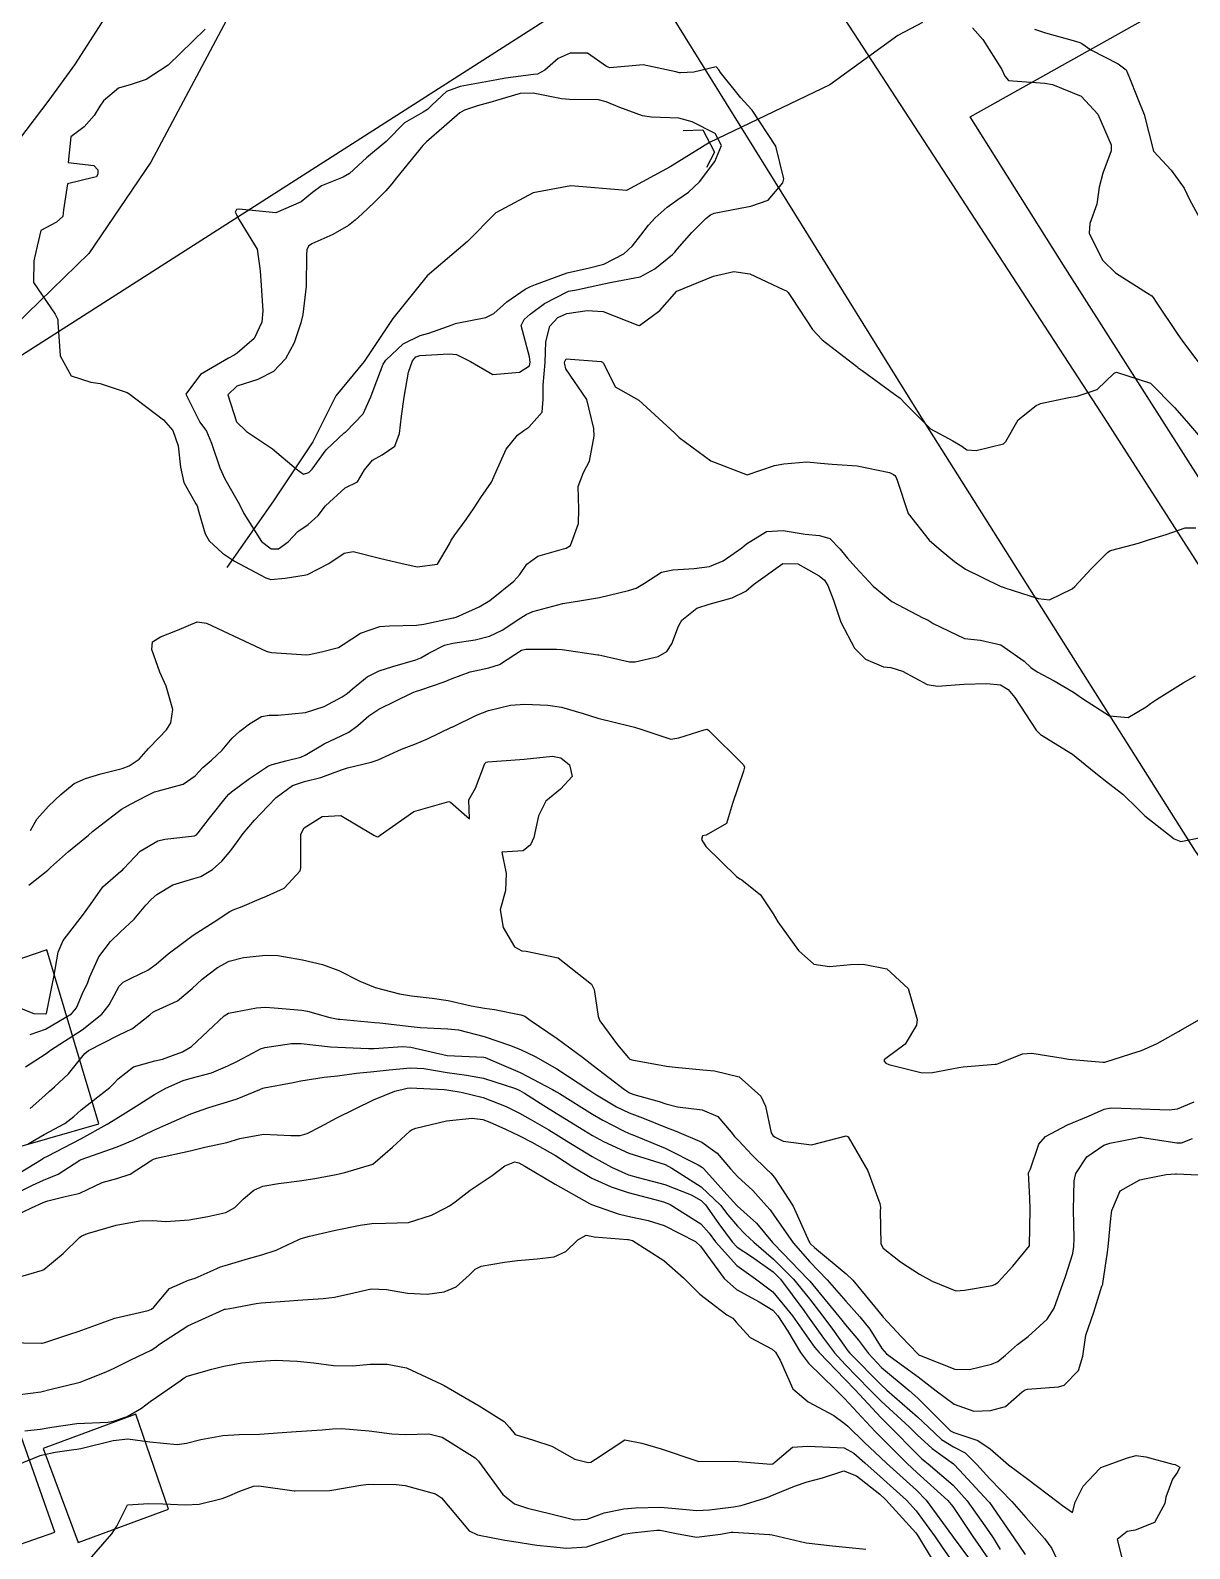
# Model space of a CAD drawing. Header units: metres. Extents: x 318500 to 325275, y 7408834 to 7428799.
# Drawn here: x 322081.3 to 322144.8, y 7422186.2 to 7422269.3 of the extents above; entities that cross this region are included whole.
import ezdxf

# ---------------------------------------------------------------- set-up
doc = ezdxf.new("R2010")
doc.units = ezdxf.units.M
doc.header["$MEASUREMENT"] = 0
doc.layers.add('_TEXTO_CONGELA', color=45, linetype='Continuous', plot=False)
for name, color, linetype in [('Curvas de Nivel 1m', 11, 'Continuous'), ('Curvas de Nivel 5m', 15, 'Continuous'), ('Divisas', 45, 'Continuous'), ('Edificações', 30, 'Continuous'), ('Hidrografia', 140, 'Continuous'), ('Linha Férrea', 20, 'Continuous'), ('Pontes_Viadutos_Tubos', 190, 'Continuous'), ('Vias Primárias', 230, 'Continuous')]:
    doc.layers.add(name, color=color, linetype=linetype)

msp = doc.modelspace()

# ---------------------------------------------------------------- linework, layer by layer
at = {"layer": '_TEXTO_CONGELA'}
msp.add_line((321755.824, 7422043.589), (322157.482, 7422300.567), dxfattribs=at)
at = {"layer": 'Curvas de Nivel 1m', "flags": 128}
for points, elevation in [([(322132.88, 7422269.445), (322133.449, 7422268.804), (322134.494, 7422267.153), (322134.661, 7422266.792), (322134.846, 7422266.555), (322135.088, 7422266.545), (322136.845, 7422266.403), (322137.259, 7422266.338), (322138.835, 7422265.701), (322139.749, 7422264.721), (322140.472, 7422263.036), (322140.471, 7422262.713), (322140.013, 7422261.482), (322139.818, 7422260.72), (322139.686, 7422259.791), (322139.309, 7422258.724), (322139.269, 7422258.19), (322139.99, 7422256.717), (322140.71, 7422256.021), (322142.469, 7422254.907), (322142.691, 7422254.762), (322142.771, 7422254.679), (322142.944, 7422254.419), (322144.122, 7422252.658), (322144.348, 7422252.346), (322144.653, 7422251.926), (322145.61, 7422250.64)], 754), ([(322136.278, 7422269.37), (322136.876, 7422269.166), (322138.389, 7422268.737), (322138.766, 7422268.628), (322138.868, 7422268.574), (322139.352, 7422268.238), (322140.858, 7422267.466), (322141.298, 7422267.147), (322141.481, 7422266.701), (322141.89, 7422265.638), (322142.287, 7422264.688), (322142.79, 7422262.68), (322143.762, 7422261.642), (322144.465, 7422260.655), (322144.761, 7422260.047), (322145.531, 7422258.642)], 753), ([(322081.306, 7422225.49), (322081.665, 7422226.118), (322082.303, 7422226.822), (322082.981, 7422227.47), (322083.708, 7422228.071), (322084.323, 7422228.343), (322085.159, 7422228.606), (322086.332, 7422228.896), (322086.719, 7422229.032), (322087.262, 7422229.411), (322087.766, 7422229.988), (322088.358, 7422230.594), (322088.756, 7422231.002), (322088.996, 7422231.391), (322089.108, 7422232.12), (322088.736, 7422233.395), (322088.401, 7422234.165), (322087.955, 7422235.405), (322087.999, 7422235.832), (322088.431, 7422236.102), (322089.354, 7422236.468), (322090.443, 7422236.921), (322090.953, 7422236.852), (322092.432, 7422236.153), (322094.221, 7422235.322), (322094.419, 7422235.252), (322094.499, 7422235.239), (322096.417, 7422235.12), (322096.575, 7422235.131), (322097.252, 7422235.278), (322098.167, 7422235.521), (322098.426, 7422235.676), (322099.38, 7422236.307), (322100.441, 7422236.66), (322100.963, 7422236.711), (322102.443, 7422236.742), (322102.847, 7422236.801), (322104.449, 7422237.136), (322104.484, 7422237.145), (322104.608, 7422237.178), (322105.881, 7422237.741), (322106.459, 7422238.093), (322107.766, 7422239.141), (322108.095, 7422239.516), (322108.484, 7422240.072), (322109.088, 7422240.524), (322110.497, 7422240.924), (322110.64, 7422240.956), (322110.875, 7422241.096), (322111.308, 7422242.302), (322111.326, 7422243.092), (322111.304, 7422244.331), (322111.581, 7422245.09), (322111.923, 7422245.722), (322112.17, 7422247.084), (322112.161, 7422247.51), (322111.766, 7422249.088), (322110.627, 7422250.777), (322110.558, 7422251.03), (322110.555, 7422251.101), (322110.565, 7422251.167), (322110.633, 7422251.31), (322112.546, 7422251.166), (322112.631, 7422251.144), (322112.676, 7422251.079), (322113.326, 7422249.778), (322114.61, 7422249.05), (322116.583, 7422247.242), (322116.818, 7422247.018), (322118.561, 7422245.735), (322120.55, 7422244.97), (322122.04, 7422245.472), (322122.559, 7422245.574), (322123.81, 7422245.683), (322124.56, 7422245.613), (322125.196, 7422245.547), (322126.566, 7422245.465), (322128.336, 7422245.098), (322128.561, 7422244.99), (322128.629, 7422244.937), (322128.683, 7422244.868), (322128.754, 7422244.67), (322129.369, 7422242.857), (322130.508, 7422241.387), (322131.159, 7422240.83), (322131.903, 7422240.228), (322132.49, 7422239.802), (322134.402, 7422238.869), (322134.481, 7422238.843), (322134.521, 7422238.83), (322134.647, 7422238.787), (322136.472, 7422238.196), (322137.095, 7422238.126), (322138.334, 7422238.732), (322138.481, 7422238.859), (322139.386, 7422239.826), (322140.28, 7422240.712), (322140.405, 7422240.807), (322140.502, 7422240.849), (322141.967, 7422241.229), (322142.511, 7422241.403), (322143.479, 7422241.702), (322144.521, 7422242.07), (322145.103, 7422242.062)], 756), ([(322081.231, 7422222.505), (322082.258, 7422223.318), (322082.338, 7422223.4), (322082.417, 7422223.478), (322083.389, 7422224.348), (322084.284, 7422225.074), (322084.485, 7422225.249), (322084.702, 7422225.444), (322086.302, 7422226.66), (322086.783, 7422226.938), (322087.705, 7422227.406), (322088.109, 7422227.606), (322088.314, 7422227.672), (322089.668, 7422228.032), (322090.327, 7422228.493), (322090.757, 7422228.94), (322091.229, 7422229.357), (322091.798, 7422229.899), (322092.358, 7422230.545), (322092.77, 7422230.93), (322093.307, 7422231.331), (322093.962, 7422231.736), (322094.375, 7422231.816), (322094.88, 7422231.818), (322096.377, 7422231.954), (322097.384, 7422232.279), (322098.385, 7422232.808), (322098.652, 7422232.992), (322098.946, 7422233.254), (322099.741, 7422233.906), (322100.405, 7422234.235), (322101.155, 7422234.483), (322102.414, 7422234.839), (322102.68, 7422234.942), (322103.127, 7422235.199), (322103.976, 7422235.638), (322104.429, 7422235.757), (322105.659, 7422235.94), (322106.435, 7422236.133), (322107.131, 7422236.458), (322108.159, 7422237.134), (322108.452, 7422237.319), (322108.808, 7422237.479), (322110.458, 7422237.924), (322111.47, 7422238.08), (322112.462, 7422238.249), (322114.047, 7422238.637), (322114.467, 7422238.765), (322114.922, 7422239.043), (322115.864, 7422239.644), (322116.481, 7422239.775), (322117.651, 7422239.84), (322118.484, 7422239.958), (322119.224, 7422240.254), (322120.257, 7422240.974), (322120.503, 7422241.184), (322121.6, 7422241.867), (322122.515, 7422241.927), (322123.717, 7422241.727), (322124.511, 7422241.645), (322125.08, 7422241.483), (322125.641, 7422240.903), (322126.016, 7422240.418), (322126.49, 7422239.891), (322127.448, 7422238.88), (322128.467, 7422238.034), (322130.165, 7422237.134), (322130.452, 7422237.005), (322130.732, 7422236.836), (322132.438, 7422236.017), (322133.316, 7422235.922), (322134.433, 7422235.66), (322135.714, 7422234.771), (322136.08, 7422234.428), (322136.414, 7422234.187), (322137.351, 7422233.687), (322138.403, 7422233.072), (322138.908, 7422232.725), (322140.386, 7422231.776), (322141.401, 7422231.678), (322142.394, 7422232.276), (322142.621, 7422232.452), (322142.961, 7422232.672), (322144.409, 7422233.58), (322145.084, 7422233.973)], 757), ([(322080.158, 7422216.004), (322081.499, 7422215.487), (322082.15, 7422215.459), (322082.184, 7422215.479), (322082.52, 7422217.13), (322082.584, 7422217.474), (322082.836, 7422218.835), (322083.102, 7422219.467), (322084.225, 7422220.916), (322084.597, 7422221.445), (322085.27, 7422222.409), (322086.258, 7422223.268), (322086.343, 7422223.335), (322086.422, 7422223.418), (322087.321, 7422224.363), (322088.283, 7422224.923), (322088.662, 7422225.017), (322090.288, 7422225.204), (322090.395, 7422225.262), (322090.486, 7422225.367), (322091.119, 7422226.179), (322092.037, 7422227.344), (322092.165, 7422227.489), (322092.314, 7422227.614), (322093.307, 7422228.348), (322094.336, 7422229.033), (322094.539, 7422229.114), (322095.286, 7422229.306), (322096.118, 7422229.519), (322096.345, 7422229.621), (322097.39, 7422230.239), (322098.361, 7422230.69), (322098.747, 7422230.874), (322099.232, 7422231.251), (322099.842, 7422231.779), (322100.379, 7422232.14), (322102.203, 7422233.028), (322102.389, 7422233.106), (322102.683, 7422233.206), (322103.951, 7422233.632), (322104.4, 7422233.821), (322105.39, 7422234.185), (322106.409, 7422234.396), (322106.982, 7422234.581), (322107.82, 7422235.139), (322108.19, 7422235.367), (322108.425, 7422235.431), (322110.107, 7422235.422), (322110.425, 7422235.405), (322112.379, 7422235.122), (322112.421, 7422235.115), (322112.598, 7422235.077), (322114.097, 7422234.735), (322114.417, 7422234.727), (322115.668, 7422235.031), (322116.148, 7422235.3), (322116.431, 7422235.722), (322116.78, 7422236.681), (322116.973, 7422237.015), (322117.8, 7422237.663), (322118.459, 7422237.892), (322119.718, 7422238.237), (322120.466, 7422238.594), (322120.901, 7422238.964), (322122.492, 7422240.111), (322123.322, 7422240.102), (322124.485, 7422239.443), (322124.772, 7422239.205), (322124.96, 7422238.913), (322125.267, 7422238.109), (322125.68, 7422236.902), (322126.429, 7422235.486), (322127.032, 7422234.881), (322128.006, 7422234.456), (322128.416, 7422234.413), (322129.044, 7422234.223), (322130.407, 7422233.496), (322130.971, 7422233.397), (322132.407, 7422233.506), (322133.659, 7422233.546), (322134.407, 7422233.465), (322134.831, 7422233.21), (322135.203, 7422232.778), (322136.373, 7422230.982), (322136.596, 7422230.757), (322138.354, 7422229.672), (322139.54, 7422228.718), (322140.334, 7422228.08), (322141.111, 7422227.481), (322141.935, 7422226.686), (322142.314, 7422226.303), (322143.918, 7422225.033), (322144.294, 7422224.889), (322145.74, 7422225.194)], 758), ([(322081.298, 7422214.329), (322082.141, 7422214.616), (322083.559, 7422215.459), (322083.826, 7422215.784), (322084.167, 7422216.576), (322084.447, 7422217.175), (322084.553, 7422217.444), (322085.053, 7422218.582), (322085.69, 7422219.428), (322086.215, 7422219.925), (322086.988, 7422220.647), (322087.629, 7422221.406), (322087.917, 7422221.721), (322088.239, 7422222), (322089.105, 7422222.529), (322090.252, 7422222.863), (322090.641, 7422222.977), (322091.274, 7422223.355), (322091.789, 7422223.826), (322092.276, 7422224.406), (322092.674, 7422224.946), (322092.951, 7422225.333), (322093.568, 7422226.057), (322094.305, 7422226.832), (322094.763, 7422227.313), (322095.652, 7422227.968), (322096.323, 7422228.174), (322097.209, 7422228.394), (322098.333, 7422228.822), (322098.67, 7422228.922), (322099.966, 7422229.244), (322100.246, 7422229.337), (322100.342, 7422229.375), (322101.621, 7422229.95), (322102.355, 7422230.233), (322103.044, 7422230.516), (322104.37, 7422231.15), (322104.389, 7422231.16), (322104.428, 7422231.179), (322105.726, 7422231.817), (322106.379, 7422232.073), (322107.599, 7422232.359), (322108.383, 7422232.422), (322109.636, 7422232.365), (322110.381, 7422232.247), (322111.564, 7422231.902), (322112.379, 7422231.654), (322114.24, 7422231.184), (322114.372, 7422231.156), (322114.733, 7422231.045), (322116.362, 7422230.492), (322116.806, 7422230.573), (322118.189, 7422231.002), (322118.334, 7422231.037), (322118.371, 7422231.035), (322118.428, 7422230.999), (322120.342, 7422229.087), (322120.394, 7422228.969), (322120.338, 7422228.753), (322119.751, 7422226.979), (322119.411, 7422225.875), (322118.294, 7422225.242), (322118.094, 7422225.201), (322118.04, 7422225.003), (322118.284, 7422224.627), (322119.964, 7422222.974), (322120.144, 7422222.857), (322120.258, 7422222.788), (322121.275, 7422221.979), (322121.972, 7422220.944), (322122.233, 7422220.499), (322123.355, 7422218.929), (322124.199, 7422218.176), (322125.055, 7422218.049), (322126.199, 7422218.155), (322126.9, 7422218.179), (322128.196, 7422217.92), (322129.369, 7422216.848), (322129.858, 7422215.148), (322129.817, 7422214.843), (322129.195, 7422213.799), (322128.132, 7422213.019), (322128.05, 7422212.943), (322128.055, 7422212.861), (322128.129, 7422212.769), (322128.3, 7422212.686), (322130.121, 7422212.228), (322130.699, 7422212.253), (322132.126, 7422212.531), (322132.368, 7422212.565), (322134.129, 7422212.705), (322134.194, 7422212.714), (322134.391, 7422212.777), (322135.627, 7422213.275), (322136.138, 7422213.309), (322137.838, 7422213.031), (322138.134, 7422212.988), (322140.019, 7422212.815), (322140.132, 7422212.824), (322141.552, 7422213.272), (322142.142, 7422213.463), (322142.984, 7422213.831), (322144.158, 7422214.498), (322144.254, 7422214.554), (322144.414, 7422214.647), (322145.519, 7422215.284)], 759), ([(322081.298, 7422210.271), (322082.093, 7422210.985), (322082.349, 7422211.223), (322082.634, 7422211.472), (322083.398, 7422212.174), (322084.125, 7422213.084), (322084.285, 7422213.29), (322084.483, 7422213.445), (322086.139, 7422214.295), (322086.903, 7422214.651), (322087.843, 7422215.403), (322088.005, 7422215.548), (322088.153, 7422215.624), (322089.364, 7422216.18), (322090.172, 7422216.845), (322090.713, 7422217.362), (322091.545, 7422217.994), (322092.195, 7422218.344), (322092.98, 7422218.55), (322094.2, 7422218.68), (322094.855, 7422218.655), (322096.197, 7422218.422), (322097.308, 7422218.158), (322098.189, 7422217.838), (322099.335, 7422217.248), (322100.177, 7422216.9), (322101.512, 7422216.559), (322102.172, 7422216.443), (322103.294, 7422216.316), (322104.17, 7422216.194), (322105.442, 7422215.893), (322106.166, 7422215.769), (322106.716, 7422215.703), (322108.163, 7422215.41), (322108.369, 7422215.334), (322108.669, 7422215.122), (322110.145, 7422214.119), (322111.528, 7422213.086), (322112.123, 7422212.626), (322113.838, 7422211.32), (322114.101, 7422211.141), (322114.339, 7422211.046), (322115.735, 7422210.664), (322116.095, 7422210.542), (322116.741, 7422210.366), (322118.092, 7422210.198), (322118.939, 7422209.838), (322119.666, 7422208.976), (322119.857, 7422208.754), (322120.073, 7422208.524), (322120.826, 7422207.724), (322121.63, 7422206.946), (322121.843, 7422206.739), (322122.043, 7422206.506), (322123.06, 7422204.93), (322123.935, 7422202.986), (322123.974, 7422202.92), (322124, 7422202.89), (322124.235, 7422202.678), (322125.975, 7422201.234), (322126.33, 7422200.885), (322127.941, 7422198.922), (322127.995, 7422198.859), (322128.985, 7422197.794), (322129.893, 7422196.84), (322129.92, 7422196.815), (322129.98, 7422196.779), (322131.908, 7422196.008), (322132.717, 7422195.989), (322133.913, 7422196.281), (322134.263, 7422196.428), (322134.69, 7422196.772), (322135.338, 7422197.354), (322135.93, 7422197.788), (322136.97, 7422198.745), (322137.344, 7422199.345), (322137.852, 7422200.732), (322137.882, 7422200.82), (322137.975, 7422201.075), (322138.377, 7422202.342), (322138.433, 7422202.724), (322138.439, 7422203.158), (322138.409, 7422204.724), (322138.45, 7422206.317), (322138.539, 7422206.723), (322139.137, 7422207.64), (322140.074, 7422208.278), (322140.392, 7422208.38), (322141.903, 7422208.682), (322142.051, 7422208.709), (322142.08, 7422208.71), (322142.109, 7422208.708), (322142.306, 7422208.677), (322144.076, 7422208.396), (322144.315, 7422208.407), (322144.931, 7422208.637)], 761), ([(322081.194, 7422208.353), (322082.064, 7422208.856), (322083.191, 7422209.463), (322083.684, 7422209.847), (322084.081, 7422210.201), (322085.652, 7422211.427), (322085.884, 7422211.642), (322086.107, 7422211.904), (322086.962, 7422212.566), (322088.122, 7422212.884), (322088.533, 7422212.984), (322089.635, 7422213.377), (322090.133, 7422213.668), (322091.914, 7422215.344), (322092.162, 7422215.498), (322093.693, 7422215.796), (322094.165, 7422215.822), (322094.645, 7422215.793), (322096.164, 7422215.669), (322096.484, 7422215.606), (322097.693, 7422215.267), (322098.159, 7422215.171), (322098.255, 7422215.162), (322100.156, 7422214.983), (322100.431, 7422214.96), (322102.153, 7422214.765), (322102.645, 7422214.71), (322104.152, 7422214.641), (322104.747, 7422214.578), (322106.146, 7422214.215), (322107.533, 7422213.746), (322108.136, 7422213.511), (322108.948, 7422213.118), (322110.12, 7422212.447), (322111.881, 7422211.304), (322112.101, 7422211.152), (322112.214, 7422211.078), (322113.401, 7422210.368), (322114.09, 7422210.046), (322114.821, 7422209.772), (322116.082, 7422209.255), (322116.692, 7422209.014), (322118.072, 7422208.435), (322118.912, 7422207.837), (322119.641, 7422206.976), (322120.044, 7422206.541), (322120.856, 7422205.781), (322121.599, 7422204.946), (322121.797, 7422204.723), (322122.015, 7422204.44), (322123.058, 7422202.929), (322123.984, 7422201.879), (322124.923, 7422200.906), (322125.953, 7422199.735), (322126.714, 7422198.878), (322127.261, 7422198.198), (322127.923, 7422197.147), (322128.174, 7422196.857), (322129.901, 7422195.592), (322130.885, 7422194.825), (322131.879, 7422194.092), (322132.952, 7422193.716), (322133.874, 7422193.739), (322134.693, 7422193.956), (322135.604, 7422194.763), (322135.773, 7422194.88), (322135.892, 7422194.915), (322137.596, 7422195.033), (322137.896, 7422195.13), (322138.687, 7422195.939), (322138.928, 7422196.715), (322139.082, 7422197.863), (322139.371, 7422198.709), (322139.524, 7422199.128), (322139.968, 7422200.553), (322140.009, 7422200.66), (322140.023, 7422200.699), (322140.274, 7422202.419), (322140.3, 7422202.697), (322140.449, 7422204.263), (322140.507, 7422204.695), (322140.96, 7422205.767), (322142.045, 7422206.376), (322142.29, 7422206.433), (322143.481, 7422206.659), (322143.998, 7422206.704), (322144.051, 7422206.704), (322146.05, 7422206.62)], 762), ([(322080.753, 7422206.775), (322081.915, 7422207.481), (322081.994, 7422207.537), (322082.051, 7422207.57), (322082.243, 7422207.669), (322084.062, 7422208.626), (322085.52, 7422209.428), (322086.083, 7422209.766), (322087.096, 7422210.404), (322088.096, 7422211.043), (322088.719, 7422211.391), (322089.67, 7422211.813), (322090.109, 7422211.944), (322091.227, 7422212.239), (322092.119, 7422212.606), (322092.61, 7422212.848), (322093.495, 7422213.326), (322093.904, 7422213.551), (322094.135, 7422213.621), (322095.607, 7422213.829), (322096.138, 7422213.835), (322097.739, 7422213.663), (322098.136, 7422213.631), (322099.816, 7422213.562), (322100.135, 7422213.568), (322101.678, 7422213.676), (322102.136, 7422213.637), (322104.13, 7422213.18), (322106.129, 7422213.091), (322106.21, 7422213.078), (322108.117, 7422212.254), (322109.882, 7422211.325), (322110.101, 7422211.198), (322110.267, 7422211.098), (322112.089, 7422209.966), (322112.652, 7422209.638), (322113.78, 7422209.055), (322114.078, 7422208.913), (322114.286, 7422208.838), (322116.066, 7422208.107), (322117.868, 7422207.187), (322118.051, 7422207.093), (322118.106, 7422207.055), (322118.158, 7422206.998), (322119.435, 7422205.573), (322119.984, 7422204.971), (322120, 7422204.951), (322120.02, 7422204.929), (322121.059, 7422204.003), (322121.942, 7422202.941), (322121.999, 7422202.873), (322123.885, 7422200.921), (322123.969, 7422200.829), (322125.573, 7422198.896), (322125.734, 7422198.69), (322125.935, 7422198.427), (322126.639, 7422197.591), (322127.182, 7422196.871), (322127.909, 7422196.098), (322129.413, 7422194.845), (322129.884, 7422194.426), (322131.491, 7422192.816), (322131.683, 7422192.637), (322131.857, 7422192.549), (322133.17, 7422192.107), (322133.849, 7422191.643), (322134.856, 7422190.77), (322135.829, 7422190.043), (322137.574, 7422188.734), (322137.807, 7422188.546), (322138.362, 7422188.161), (322138.496, 7422188.72), (322138.937, 7422189.6), (322139.838, 7422190.56), (322139.915, 7422190.623), (322140.1, 7422190.697), (322141.37, 7422191.159), (322141.846, 7422191.276), (322142.379, 7422191.206), (322143.842, 7422190.816), (322143.977, 7422190.784), (322144.229, 7422190.644), (322144.104, 7422190.378), (322143.83, 7422189.988), (322143.462, 7422189.009), (322143.407, 7422188.656), (322142.844, 7422187.615), (322141.788, 7422187.201), (322141.341, 7422187.13), (322140.798, 7422186.69), (322141.139, 7422185.314)], 763), ([(322080.235, 7422205.497), (322081.42, 7422206.089), (322082.033, 7422206.349), (322082.831, 7422206.675), (322084.017, 7422207.45), (322084.05, 7422207.473), (322084.09, 7422207.489), (322086.061, 7422208.176), (322086.926, 7422208.553), (322088.075, 7422209.092), (322088.727, 7422209.39), (322090.086, 7422209.994), (322091.072, 7422210.338), (322092.093, 7422210.636), (322092.626, 7422210.803), (322093.873, 7422211.322), (322094.028, 7422211.394), (322094.101, 7422211.417), (322095.697, 7422211.706), (322096.107, 7422211.787), (322097.392, 7422211.99), (322098.112, 7422212.07), (322099.158, 7422212.205), (322100.116, 7422212.311), (322100.943, 7422212.402), (322102.119, 7422212.508), (322102.853, 7422212.465), (322104.116, 7422212.258), (322105.177, 7422212.106), (322106.112, 7422211.941), (322107.868, 7422211.369), (322108.102, 7422211.268), (322108.349, 7422211.126), (322109.421, 7422210.438), (322110.089, 7422210.021), (322111.61, 7422209.085), (322112.076, 7422208.799), (322112.676, 7422208.466), (322114.062, 7422207.837), (322115.767, 7422207.311), (322116.053, 7422207.209), (322116.427, 7422207.016), (322118.035, 7422205.992), (322119.089, 7422204.984), (322119.497, 7422204.46), (322120.009, 7422203.836), (322120.433, 7422203.392), (322120.903, 7422202.956), (322121.986, 7422202.032), (322123.082, 7422200.929), (322123.954, 7422199.857), (322124.694, 7422198.909), (322125.226, 7422198.194), (322125.923, 7422197.197), (322126.055, 7422197.021), (322126.167, 7422196.886), (322127.894, 7422195.136), (322128.194, 7422194.857), (322129.869, 7422193.408), (322130.467, 7422192.831), (322131.185, 7422192.152), (322131.849, 7422191.751), (322132.474, 7422191.428), (322133.128, 7422190.791), (322133.828, 7422190.013), (322135.034, 7422188.768), (322135.797, 7422187.881), (322136.819, 7422186.744), (322137.225, 7422186.189), (322137.763, 7422185.05)], 764), ([(322080.469, 7422200.986), (322081.969, 7422201.432), (322082, 7422201.44), (322082.044, 7422201.469), (322083.102, 7422202.34), (322083.996, 7422203.208), (322084.131, 7422203.315), (322084.439, 7422203.443), (322086.005, 7422203.892), (322087.291, 7422204.124), (322088.007, 7422204.148), (322088.717, 7422204.1), (322090.008, 7422204.181), (322091.019, 7422204.364), (322092.013, 7422204.594), (322092.498, 7422204.852), (322092.978, 7422205.33), (322093.542, 7422205.81), (322094.03, 7422206.019), (322094.892, 7422206.167), (322096.035, 7422206.31), (322096.875, 7422206.439), (322098.041, 7422206.665), (322098.518, 7422206.78), (322100.05, 7422207.24), (322101.128, 7422208.16), (322102.077, 7422209.039), (322102.169, 7422209.118), (322102.404, 7422209.205), (322104.084, 7422209.595), (322105.497, 7422209.755), (322106.085, 7422209.668), (322106.462, 7422209.532), (322107.323, 7422209.141), (322108.075, 7422208.785), (322108.75, 7422208.439), (322110.059, 7422207.698), (322111.008, 7422207.09), (322112.041, 7422206.469), (322113.11, 7422205.988), (322114.029, 7422205.673), (322115.841, 7422205.205), (322116.022, 7422205.151), (322116.338, 7422205.017), (322118.01, 7422203.964), (322118.47, 7422203.458), (322118.815, 7422202.988), (322119.981, 7422201.687), (322121.003, 7422200.955), (322121.96, 7422200.241), (322123.037, 7422198.929), (322123.927, 7422197.648), (322124.228, 7422197.22), (322124.481, 7422196.912), (322125.899, 7422195.457), (322126.451, 7422194.882), (322127.868, 7422193.365), (322128.371, 7422192.855), (322129.845, 7422191.356), (322130.116, 7422191.109), (322130.462, 7422190.831), (322131.823, 7422189.655), (322132.595, 7422188.798), (322133.785, 7422187.124), (322134.009, 7422186.778), (322134.402, 7422186.145)], 766), ([(322079.948, 7422197.471), (322081.919, 7422197.423), (322081.961, 7422197.428), (322082.105, 7422197.468), (322083.462, 7422197.917), (322083.926, 7422198.062), (322084.934, 7422198.438), (322085.934, 7422198.798), (322087.748, 7422199.212), (322087.939, 7422199.285), (322088.065, 7422199.398), (322088.919, 7422200.422), (322089.963, 7422200.881), (322090.334, 7422200.995), (322091.151, 7422201.352), (322091.713, 7422201.604), (322091.975, 7422201.692), (322093.243, 7422202.066), (322093.984, 7422202.27), (322094.767, 7422202.529), (322095.997, 7422203.1), (322096.131, 7422203.155), (322096.582, 7422203.281), (322098.004, 7422203.624), (322099.364, 7422203.889), (322100.007, 7422203.986), (322100.774, 7422203.995), (322102.008, 7422204.036), (322103.267, 7422204.445), (322104.016, 7422204.819), (322104.243, 7422204.952), (322104.559, 7422205.175), (322105.391, 7422205.805), (322106.036, 7422206.244), (322106.586, 7422206.608), (322107.272, 7422207.142), (322107.824, 7422207.362), (322108.053, 7422207.298), (322108.377, 7422207.125), (322110.036, 7422206.138), (322111.913, 7422205.081), (322112.019, 7422205.03), (322113.477, 7422204.521), (322114.013, 7422204.391), (322115.131, 7422204.153), (322116.008, 7422203.867), (322117.717, 7422203.003), (322117.996, 7422202.744), (322119.293, 7422200.98), (322119.961, 7422200.367), (322121.211, 7422199.691), (322121.945, 7422199.245), (322122.226, 7422198.937), (322122.776, 7422198.087), (322123.462, 7422196.925), (322123.911, 7422196.33), (322125.381, 7422194.898), (322125.883, 7422194.407), (322127.291, 7422192.869), (322127.573, 7422192.58), (322127.854, 7422192.303), (322129.3, 7422190.845), (322129.833, 7422190.351), (322131.533, 7422188.814), (322131.805, 7422188.492), (322132.94, 7422186.793), (322133.284, 7422186.296), (322133.768, 7422185.575)], 767), ([(322080.75, 7422194.614), (322081.879, 7422194.768), (322082.438, 7422194.908), (322083.887, 7422195.265), (322084.033, 7422195.302), (322084.405, 7422195.442), (322085.461, 7422195.862), (322085.9, 7422196.06), (322086.801, 7422196.512), (322087.915, 7422197.045), (322088.124, 7422197.181), (322088.383, 7422197.385), (322089.93, 7422198.385), (322091.862, 7422199.264), (322091.939, 7422199.286), (322091.985, 7422199.295), (322092.235, 7422199.337), (322093.669, 7422199.598), (322093.945, 7422199.635), (322095.496, 7422199.748), (322095.947, 7422199.783), (322097.339, 7422199.879), (322097.95, 7422199.957), (322099.01, 7422200.194), (322099.957, 7422200.401), (322100.807, 7422200.378), (322101.954, 7422200.172), (322103.031, 7422200.117), (322103.956, 7422200.244), (322104.62, 7422200.514), (322105.34, 7422201.166), (322105.659, 7422201.479), (322105.977, 7422201.644), (322107.254, 7422201.868), (322107.982, 7422201.957), (322109.051, 7422202.047), (322109.986, 7422202.166), (322110.625, 7422202.459), (322111.272, 7422203.087), (322111.735, 7422203.35), (322112.002, 7422203.291), (322112.175, 7422203.251), (322114.001, 7422203.11), (322114.056, 7422203.105), (322114.272, 7422203.046), (322115.984, 7422201.96), (322117.063, 7422201.009), (322117.957, 7422200.115), (322119.435, 7422198.978), (322119.761, 7422198.795), (322119.936, 7422198.575), (322120.717, 7422197.747), (322121.922, 7422197.111), (322122.093, 7422196.938), (322122.35, 7422196.499), (322123.052, 7422194.928), (322123.879, 7422194.219), (322125.289, 7422193.478), (322125.863, 7422193.058), (322126.051, 7422192.887), (322126.977, 7422191.999), (322127.843, 7422191.169), (322128.174, 7422190.857), (322129.818, 7422189.384), (322130.349, 7422188.832), (322131.781, 7422186.871), (322131.829, 7422186.809), (322132.66, 7422185.688)], 768), ([(322081.009, 7422192.64), (322081.853, 7422192.729), (322082.481, 7422192.836), (322083.856, 7422193.026), (322085.541, 7422193.109), (322085.857, 7422193.157), (322086.606, 7422193.409), (322087.382, 7422193.882), (322087.873, 7422194.241), (322088.557, 7422194.706), (322089.51, 7422195.374), (322089.728, 7422195.536), (322089.894, 7422195.627), (322091.249, 7422196), (322091.903, 7422196.177), (322092.887, 7422196.348), (322093.907, 7422196.444), (322094.722, 7422196.494), (322095.907, 7422196.455), (322096.826, 7422196.356), (322097.904, 7422196.207), (322098.967, 7422196.187), (322099.906, 7422196.279), (322100.842, 7422196.29), (322101.903, 7422196.09), (322103.82, 7422195.181), (322103.889, 7422195.145), (322103.961, 7422195.108), (322105.873, 7422194.004), (322107.242, 7422193.139), (322107.538, 7422192.816), (322107.853, 7422192.426), (322108.856, 7422192.121), (322109.847, 7422191.788), (322111.11, 7422191.087), (322111.837, 7422190.907), (322111.99, 7422190.925), (322112.239, 7422191.074), (322113.851, 7422192.133), (322114.774, 7422191.961), (322115.846, 7422191.644), (322117.735, 7422191.001), (322117.839, 7422190.966), (322117.878, 7422190.961), (322119.84, 7422190.97), (322121.838, 7422190.81), (322121.946, 7422190.831), (322122.085, 7422190.938), (322123.032, 7422191.744), (322123.849, 7422191.793), (322124.696, 7422191.755), (322125.848, 7422191.703), (322126.382, 7422191.418), (322126.981, 7422190.873), (322127.829, 7422190.139), (322129.264, 7422188.845), (322129.801, 7422188.26), (322130.845, 7422186.824), (322131.221, 7422186.265), (322131.767, 7422185.487)], 769), ([(322084.409, 7422185.44), (322085.776, 7422187.001), (322086.048, 7422187.416), (322086.616, 7422188.589), (322087.799, 7422188.646), (322088.55, 7422188.631), (322089.798, 7422188.588), (322090.539, 7422188.619), (322091.804, 7422188.936), (322092.098, 7422189.044), (322092.765, 7422189.326), (322093.531, 7422189.597), (322093.815, 7422189.616), (322095.745, 7422189.357), (322095.811, 7422189.35), (322097.7, 7422189.373), (322097.812, 7422189.381), (322099.397, 7422189.663), (322099.817, 7422189.709), (322101.34, 7422189.694), (322101.816, 7422189.635), (322103.48, 7422189.185), (322103.807, 7422188.964), (322105.326, 7422187.165), (322105.778, 7422186.948), (322107.286, 7422186.648), (322107.774, 7422186.571), (322109.033, 7422186.371), (322109.772, 7422186.292), (322110.649, 7422186.214), (322111.772, 7422186.278), (322113.645, 7422186.918), (322113.779, 7422186.971), (322114.253, 7422187.043), (322115.607, 7422187.199), (322115.783, 7422187.193), (322116.681, 7422187.011), (322117.778, 7422186.819), (322119.078, 7422186.981), (322119.671, 7422187.082), (322119.782, 7422187.086), (322121.762, 7422186.958), (322121.78, 7422186.96), (322121.908, 7422186.939), (322123.776, 7422186.509), (322125.209, 7422186.333), (322125.774, 7422186.274), (322127.047, 7422186.146)], 771)]:
    msp.add_lwpolyline(points, dxfattribs=dict(at, elevation=elevation))
for points, elevation in [([(322117.63, 7422267.018), (322116.9, 7422266.978), (322116.849, 7422266.985), (322116.636, 7422267.032), (322114.854, 7422267.412), (322113.026, 7422267.252), (322112.852, 7422267.32), (322111.812, 7422268.048), (322110.859, 7422268.05), (322110.205, 7422267.768), (322109.47, 7422267.124), (322109.065, 7422266.91), (322108.846, 7422266.88), (322107.319, 7422266.677), (322106.841, 7422266.593), (322105.636, 7422266.38), (322104.836, 7422266.228), (322104.081, 7422265.948), (322103.28, 7422265.205), (322103.049, 7422264.974), (322102.814, 7422264.831), (322101.792, 7422264.238), (322100.812, 7422263.24), (322100.79, 7422263.219), (322099.714, 7422262.317), (322098.772, 7422261.467), (322098.436, 7422261.265), (322097.251, 7422260.794), (322096.757, 7422260.427), (322096.127, 7422259.922), (322094.74, 7422259.32), (322092.743, 7422259.521), (322092.592, 7422259.492), (322092.526, 7422259.343), (322092.734, 7422258.932), (322093.715, 7422257.33), (322093.883, 7422256.143), (322093.935, 7422255.328), (322094.04, 7422253.955), (322093.983, 7422253.327), (322093.553, 7422252.424), (322092.634, 7422251.627), (322092.456, 7422251.519), (322092.162, 7422251.347), (322090.621, 7422250.456), (322089.827, 7422249.382), (322090.587, 7422247.86), (322090.941, 7422247.365), (322091.229, 7422246.701), (322091.679, 7422245.353), (322091.949, 7422244.754), (322092.534, 7422243.723), (322092.748, 7422243.338), (322092.999, 7422242.859), (322093.966, 7422241.325), (322094.494, 7422240.926), (322094.895, 7422240.913), (322095.418, 7422241.306), (322095.946, 7422241.861), (322096.514, 7422242.254), (322097.064, 7422242.74), (322097.456, 7422243.276), (322098.54, 7422244.251), (322099.215, 7422244.582), (322099.596, 7422245.25), (322100.036, 7422245.767), (322100.562, 7422246.061), (322101.263, 7422246.537), (322101.507, 7422247.226), (322101.631, 7422248.188), (322101.768, 7422249.223), (322102.001, 7422250.597), (322102.226, 7422251.216), (322102.414, 7422251.433), (322102.634, 7422251.508), (322104.23, 7422251.592), (322104.636, 7422251.559), (322105.408, 7422251.172), (322106.623, 7422250.457), (322108.079, 7422250.593), (322108.628, 7422250.943), (322108.674, 7422251.129), (322108.635, 7422251.436), (322108.175, 7422253.137), (322108.332, 7422253.468), (322108.669, 7422253.762), (322109.447, 7422254.35), (322110.688, 7422254.992), (322110.769, 7422255.019), (322111.211, 7422255.095), (322112.693, 7422255.423), (322113.134, 7422255.513), (322114.697, 7422255.799), (322115.492, 7422256.252), (322116.464, 7422257.032), (322116.587, 7422257.157), (322116.714, 7422257.325), (322117.516, 7422258.23), (322118.28, 7422259.007), (322118.544, 7422259.201), (322118.744, 7422259.29), (322120.156, 7422259.572), (322120.751, 7422259.674), (322121.702, 7422260.014), (322122.504, 7422260.953), (322122.551, 7422261.174), (322122.116, 7422262.957), (322120.819, 7422264.936), (322120.792, 7422264.97), (322120.209, 7422265.599), (322119.084, 7422266.996), (322119, 7422267.146), (322118.853, 7422267.309)], 754), ([(322119.134, 7422262.995), (322118.8, 7422263.662), (322117.527, 7422264.302), (322116.812, 7422264.489), (322115.301, 7422264.557), (322114.814, 7422264.617), (322113.581, 7422265.069), (322112.825, 7422265.388), (322112.417, 7422265.495), (322110.826, 7422265.511), (322110.383, 7422265.558), (322108.831, 7422265.864), (322108.127, 7422265.844), (322106.825, 7422265.463), (322106.591, 7422265.396), (322105.777, 7422265.176), (322105.07, 7422264.932), (322104.814, 7422264.779), (322103.956, 7422264.039), (322102.992, 7422263.207), (322102.788, 7422262.999), (322101.353, 7422261.231), (322101.094, 7422260.906), (322100.759, 7422260.513), (322100.126, 7422259.87), (322099.464, 7422259.253), (322099.083, 7422258.908), (322098.73, 7422258.627), (322097.873, 7422258.122), (322096.715, 7422257.61), (322096.526, 7422257.48), (322096.448, 7422257.294), (322096.429, 7422257.016), (322096.409, 7422255.294), (322096.215, 7422253.748), (322096.11, 7422253.298), (322095.746, 7422252.201), (322095.273, 7422251.31), (322094.623, 7422250.623), (322093.759, 7422250.188), (322092.615, 7422249.829), (322092.121, 7422249.347), (322092.588, 7422247.878), (322093.148, 7422247.334), (322094.566, 7422246.383), (322095.863, 7422245.3), (322096.255, 7422245.002), (322096.548, 7422245.094), (322096.729, 7422245.287), (322097.498, 7422246.344), (322098.489, 7422247.261), (322098.543, 7422247.298), (322098.581, 7422247.331), (322099.533, 7422248.314), (322099.951, 7422249.247), (322100.121, 7422249.738), (322100.628, 7422251.031), (322100.759, 7422251.238), (322101.72, 7422252.148), (322102.651, 7422252.597), (322103.126, 7422252.729), (322104.402, 7422253.184), (322104.587, 7422253.255), (322104.661, 7422253.275), (322106.245, 7422253.586), (322106.67, 7422253.809), (322107.397, 7422254.432), (322108.402, 7422255.134), (322108.692, 7422255.281), (322108.962, 7422255.397), (322110.699, 7422256.02), (322111.909, 7422256.295), (322112.704, 7422256.502), (322113.802, 7422257.064), (322114.274, 7422257.499), (322114.726, 7422258.095), (322115.15, 7422258.63), (322115.509, 7422259.042), (322116.16, 7422259.625), (322116.755, 7422260.046), (322117.344, 7422260.439), (322117.944, 7422261.012), (322118.781, 7422262.113)], 753)]:
    msp.add_lwpolyline(points, close=True, dxfattribs=dict(at, elevation=elevation))
at = {"layer": 'Curvas de Nivel 5m', "flags": 128}
for points, elevation in [([(322090.87, 7422269.37), (322088.85, 7422267.4), (322087.645, 7422266.605), (322086.834, 7422266.34), (322086.129, 7422266.132), (322085.32, 7422265.443), (322085.102, 7422265.159), (322084.808, 7422264.634), (322084.245, 7422264.012), (322083.526, 7422263.469), (322083.377, 7422262.072), (322084.775, 7422261.908), (322084.999, 7422261.673), (322085.007, 7422261.446), (322084.934, 7422261.281), (322084.767, 7422261.237), (322083.341, 7422260.892), (322083.123, 7422259.474), (322083.091, 7422259.118), (322082.73, 7422258.809), (322081.872, 7422258.339), (322081.682, 7422257.49), (322081.502, 7422256.692), (322081.477, 7422255.492), (322082.664, 7422253.769), (322082.812, 7422253.478), (322082.809, 7422253.327), (322082.946, 7422251.475), (322083.54, 7422250.387), (322084.616, 7422250.035), (322085.134, 7422249.961), (322086.611, 7422249.471), (322086.704, 7422249.419), (322088.589, 7422247.976), (322089.098, 7422247.392), (322089.393, 7422246.562), (322089.523, 7422245.385), (322089.706, 7422244.547), (322090.373, 7422243.372), (322090.432, 7422243.275), (322090.523, 7422242.925), (322090.882, 7422241.741), (322091.096, 7422241.361), (322091.821, 7422240.681), (322092.484, 7422240.244), (322094.204, 7422239.323), (322094.469, 7422239.24), (322095.255, 7422239.308), (322096.293, 7422239.473), (322096.473, 7422239.516), (322097.641, 7422240.114), (322098.491, 7422240.678), (322098.976, 7422240.772), (322100.487, 7422240.392), (322101.58, 7422240.128), (322102.481, 7422239.936), (322103.594, 7422240.083), (322104.256, 7422241.184), (322104.328, 7422241.358), (322104.507, 7422241.625), (322105.168, 7422242.526), (322105.603, 7422243.169), (322105.976, 7422243.725), (322106.544, 7422244.566), (322106.809, 7422245.156), (322107.346, 7422246.37), (322107.969, 7422247.139), (322108.316, 7422247.402), (322108.587, 7422247.581), (322109.318, 7422248.401), (322109.381, 7422249.118), (322109.38, 7422249.881), (322109.484, 7422251.117), (322109.519, 7422252.245), (322109.743, 7422253.114), (322110.188, 7422253.587), (322110.67, 7422253.793), (322111.794, 7422253.968), (322112.672, 7422253.902), (322114.556, 7422253.157), (322114.661, 7422253.149), (322115.757, 7422253.956), (322116.69, 7422255.03), (322118.698, 7422255.848), (322119.823, 7422256.105), (322120.7, 7422255.969), (322122.523, 7422255.12), (322122.691, 7422255.035), (322122.743, 7422255.002), (322122.795, 7422254.948), (322123.004, 7422254.627), (322124.121, 7422252.928), (322124.652, 7422252.363), (322126.545, 7422250.891), (322126.596, 7422250.857), (322126.629, 7422250.834), (322126.841, 7422250.674), (322128.615, 7422249.39), (322128.916, 7422249.169), (322129.213, 7422248.861), (322130.59, 7422247.491), (322131.81, 7422246.822), (322132.296, 7422246.533), (322132.575, 7422246.332), (322133.086, 7422246.294), (322134.579, 7422246.674), (322134.71, 7422246.788), (322135.39, 7422247.986), (322136.359, 7422248.764), (322136.529, 7422248.843), (322136.612, 7422248.87), (322138.153, 7422249.201), (322138.618, 7422249.278), (322139.71, 7422249.633), (322140.637, 7422250.533), (322140.765, 7422250.582), (322142.63, 7422249.99), (322143.937, 7422248.66), (322144.599, 7422247.915), (322145.679, 7422246.639)], 755), ([(322081.046, 7422212.561), (322082.126, 7422213.245), (322082.253, 7422213.353), (322082.409, 7422213.476), (322084.141, 7422214.592), (322085.226, 7422215.434), (322085.63, 7422215.956), (322086.173, 7422216.973), (322086.392, 7422217.202), (322086.83, 7422217.413), (322087.744, 7422217.847), (322088.192, 7422218.186), (322088.851, 7422218.74), (322089.712, 7422219.377), (322090.214, 7422219.761), (322091.369, 7422220.501), (322092.227, 7422221.069), (322092.404, 7422221.163), (322092.901, 7422221.333), (322093.825, 7422221.735), (322094.239, 7422221.908), (322095.202, 7422222.349), (322096.079, 7422223.293), (322096.108, 7422223.446), (322096.121, 7422225.293), (322096.294, 7422225.646), (322097.287, 7422226.263), (322098.301, 7422226.32), (322100.104, 7422225.242), (322100.289, 7422225.155), (322100.367, 7422225.161), (322100.459, 7422225.237), (322102.303, 7422226.534), (322104.209, 7422227.081), (322104.309, 7422227.054), (322105.34, 7422226.129), (322105.301, 7422227.17), (322105.669, 7422227.824), (322106.194, 7422229.161), (322106.268, 7422229.234), (322106.342, 7422229.26), (322108.095, 7422229.383), (322108.344, 7422229.402), (322109.892, 7422229.561), (322110.346, 7422229.477), (322110.817, 7422229.095), (322110.974, 7422228.453), (322110.327, 7422227.759), (322109.534, 7422227.112), (322109.128, 7422226.297), (322108.864, 7422225.121), (322108.691, 7422224.717), (322108.279, 7422224.386), (322107.121, 7422224.304), (322107.346, 7422223.144), (322107.323, 7422222.216), (322107.027, 7422221.148), (322107.187, 7422220.184), (322107.815, 7422219.136), (322108.207, 7422218.906), (322108.445, 7422218.888), (322110.201, 7422218.521), (322112.018, 7422217.082), (322112.177, 7422216.794), (322112.395, 7422215.309), (322112.487, 7422215.075), (322113.44, 7422213.761), (322114.045, 7422213.051), (322114.129, 7422212.984), (322114.233, 7422212.944), (322116.124, 7422212.588), (322116.597, 7422212.541), (322118.121, 7422212.398), (322118.767, 7422212.343), (322120.116, 7422212.015), (322121.287, 7422210.952), (322121.545, 7422210.399), (322121.869, 7422208.943), (322121.945, 7422208.809), (322122.076, 7422208.705), (322122.524, 7422208.484), (322124.071, 7422208.295), (322125.962, 7422208.776), (322126.077, 7422208.723), (322127.15, 7422206.873), (322127.814, 7422205.073), (322127.843, 7422204.863), (322127.823, 7422204.668), (322127.867, 7422202.862), (322127.997, 7422202.641), (322128.947, 7422201.889), (322129.976, 7422201.217), (322130.678, 7422200.829), (322131.962, 7422200.298), (322132.44, 7422200.326), (322133.967, 7422200.583), (322134.11, 7422200.637), (322134.29, 7422200.777), (322135.099, 7422201.653), (322136, 7422202.76), (322136.036, 7422204.76), (322136.029, 7422205.378), (322135.949, 7422206.761), (322135.989, 7422206.823), (322136.053, 7422206.969), (322136.507, 7422208.32), (322136.875, 7422208.748), (322138.087, 7422209.386), (322139.24, 7422209.861), (322140.095, 7422210.242), (322140.478, 7422210.314), (322142.096, 7422210.256), (322143.644, 7422210.205), (322144.096, 7422210.257), (322145.011, 7422210.636)], 760), ([(322080.007, 7422204.189), (322081.37, 7422204.836), (322082.017, 7422205.141), (322082.263, 7422205.222), (322083.205, 7422205.458), (322083.874, 7422205.6), (322084.023, 7422205.651), (322085.245, 7422206.219), (322086.035, 7422206.448), (322086.773, 7422206.679), (322087.862, 7422207.402), (322087.977, 7422207.475), (322088.052, 7422207.511), (322088.216, 7422207.561), (322090.059, 7422207.966), (322090.86, 7422208.156), (322092.066, 7422208.42), (322092.767, 7422208.635), (322094.073, 7422208.879), (322095.574, 7422208.799), (322096.073, 7422208.804), (322096.452, 7422208.907), (322097.173, 7422209.274), (322098.085, 7422209.761), (322099.081, 7422210.259), (322100.095, 7422210.754), (322101.255, 7422211.223), (322101.927, 7422211.388), (322102.103, 7422211.403), (322103.964, 7422211.32), (322104.102, 7422211.304), (322104.897, 7422211.172), (322106.097, 7422210.873), (322107.345, 7422210.394), (322108.089, 7422210.029), (322108.666, 7422209.701), (322109.681, 7422209.106), (322110.077, 7422208.873), (322110.651, 7422208.515), (322112.058, 7422207.645), (322113.117, 7422207.064), (322114.044, 7422206.654), (322114.588, 7422206.496), (322116.036, 7422206.116), (322117.486, 7422205.547), (322118.024, 7422205.234), (322118.257, 7422204.996), (322118.991, 7422203.966), (322119.719, 7422202.974), (322119.996, 7422202.692), (322120.777, 7422202.17), (322121.976, 7422201.329), (322122.365, 7422200.936), (322123.646, 7422199.222), (322123.856, 7422198.921), (322123.939, 7422198.807), (322124.725, 7422197.705), (322125.336, 7422196.899), (322125.911, 7422196.266), (322127.268, 7422194.869), (322127.881, 7422194.258), (322129.417, 7422192.844), (322129.856, 7422192.41), (322130.678, 7422191.658), (322131.84, 7422190.822), (322132.168, 7422190.472), (322133.746, 7422188.781), (322133.809, 7422188.706), (322135.137, 7422186.766), (322135.771, 7422185.856)], 765), ([(322080.557, 7422190.761), (322081.837, 7422191.276), (322081.985, 7422191.321), (322082.659, 7422191.462), (322083.681, 7422191.612), (322083.842, 7422191.633), (322084.063, 7422191.668), (322085.847, 7422192.109), (322086.642, 7422192.202), (322087.846, 7422192.026), (322089.339, 7422191.881), (322089.846, 7422191.959), (322090.645, 7422192.155), (322091.85, 7422192.38), (322092.742, 7422192.44), (322093.851, 7422192.455), (322095.086, 7422192.535), (322095.853, 7422192.596), (322097.275, 7422192.689), (322097.855, 7422192.742), (322098.347, 7422192.763), (322099.854, 7422192.627), (322101.091, 7422192.46), (322101.852, 7422192.431), (322103.123, 7422192.462), (322103.851, 7422192.289), (322105.662, 7422191.162), (322105.837, 7422190.977), (322107.167, 7422189.14), (322107.803, 7422188.643), (322108.522, 7422188.396), (322109.795, 7422188.089), (322111.109, 7422187.768), (322111.791, 7422187.804), (322112.727, 7422188.135), (322113.8, 7422188.365), (322114.426, 7422188.415), (322115.801, 7422188.453), (322116.414, 7422188.401), (322117.799, 7422188.272), (322118.481, 7422188.309), (322119.803, 7422188.474), (322120.223, 7422188.544), (322121.508, 7422188.945), (322121.73, 7422189.022), (322121.812, 7422189.051), (322123.141, 7422189.606), (322123.824, 7422189.842), (322124.668, 7422190.067), (322125.833, 7422190.446), (322126.532, 7422190.177), (322127.815, 7422189.165), (322128.139, 7422188.857), (322129.783, 7422187.056), (322129.935, 7422186.838), (322130.627, 7422185.686)], 770)]:
    msp.add_lwpolyline(points, dxfattribs=dict(at, elevation=elevation))
at = {"layer": 'Divisas'}
msp.add_lwpolyline([(322227.142, 7422181.34), (322210.616, 7422200.757), (322199.608, 7422215.192), (322178.281, 7422197.31), (322170.991, 7422207.569), (322155.271, 7422229.138), (322137.959, 7422256.301), (322132.762, 7422264.562), (322170.421, 7422285.657), (322160.439, 7422308.139), (322156.072, 7422311.154), (322148.911, 7422316.826), (322138.56, 7422345.983), (322123.618, 7422390.49)], dxfattribs=at)
at = {"layer": 'Edificações'}
for points in [[(322079.448, 7422207.831), (322085.057, 7422209.433), (322082.212, 7422218.965), (322076.173, 7422216.91)], [(322082.478, 7422179.066), (322080.344, 7422186.288), (322082.642, 7422187.08), (322080.582, 7422192.94), (322070.599, 7422189.614), (322072.105, 7422185.655)]]:
    msp.add_lwpolyline(points, dxfattribs=at)
msp.add_lwpolyline([(322087.084, 7422193.537), (322082.013, 7422191.657), (322083.919, 7422186.516), (322088.867, 7422188.35)], close=True, dxfattribs=at)
at = {"layer": 'Hidrografia'}
msp.add_lwpolyline([(322130.148, 7422269.727), (322128.802, 7422269.015), (322125.08, 7422266.324), (322118.477, 7422263.169), (322116.336, 7422261.821), (322113.949, 7422260.536), (322110.888, 7422260.781), (322108.833, 7422260.41), (322106.796, 7422259.314), (322105.229, 7422257.747), (322103.035, 7422255.868), (322101.155, 7422253.519), (322099.588, 7422251.169), (322098.021, 7422249.29), (322096.767, 7422246.784), (322094.574, 7422243.495), (322092.066, 7422239.893)], dxfattribs=at)
at = {"layer": 'Linha Férrea'}
for points in [[(321625.181, 7423540.483), (321646.79, 7423496.959), (321893.02, 7422980.599), (321927.568, 7422912.57), (321960.071, 7422844.091), (321960.071, 7422844.091), (322054.8, 7422642.247, -0.028698), (322111.168, 7422494.248), (322140.246, 7422392.292, 0.177815), (322346.493, 7422099.021)], [(322346.493, 7422099.021, -0.177815), (322140.246, 7422392.292), (322111.168, 7422494.248, 0.028698), (322054.8, 7422642.247), (321960.071, 7422844.091), (321960.071, 7422844.091), (321927.568, 7422912.57), (321893.02, 7422980.599), (321646.79, 7423496.959), (321625.181, 7423540.483, -0.08675)], [(321634.288, 7423531.029), (321649.189, 7423501.212), (321891.508, 7422993.323), (321931.636, 7422913.121), (321963.221, 7422846.706), (322059.233, 7422642.556), (322059.233, 7422642.556, -0.026965), (322115.311, 7422495.115), (322143.825, 7422393.254, 0.177055), (322348.62, 7422102.056)], [(322348.62, 7422102.056, -0.177055), (322143.825, 7422393.254), (322115.311, 7422495.115, 0.026965), (322059.233, 7422642.556), (322059.233, 7422642.556), (321963.221, 7422846.706), (321931.636, 7422913.121), (321891.508, 7422993.323), (321649.189, 7423501.212), (321634.288, 7423531.029, -0.065289)]]:
    msp.add_lwpolyline(points, format="xyb", dxfattribs=at)
at = {"layer": 'Pontes_Viadutos_Tubos'}
msp.add_lwpolyline([(322117.052, 7422263.81), (322118.115, 7422263.863), (322118.753, 7422262.641), (322118.328, 7422261.791)], dxfattribs=at)
at = {"layer": 'Vias Primárias'}
for points in [[(323715.644, 7420145.548, 0), (323709.04, 7420132.939)], [(323831.088, 7420001.787, 0), (323833.844, 7420008.443, 0.220888)], [(322080.282, 7422262.767), (322082.338, 7422265.471), (322083.744, 7422267.418), (322089.919, 7422277.058), (322093.817, 7422285.296), (322096.741, 7422293.957), (322097.607, 7422298.391), (322097.715, 7422299.04), (322087.976, 7422315.064), (322078.661, 7422329.36, 0.380076)], [(322095.32, 7422320.161, 0.397861), (322095.107, 7422319.121), (322121.251, 7422277.037), (322139.917, 7422248.344), (322150.798, 7422231.385), (322172.31, 7422201.395), (322189.394, 7422179.629), (322206.355, 7422158.242), (322217.114, 7422144.948, -0.068022), (322226.218, 7422130.92, -0.0927)], [(322186.412, 7422169.702), (322170.995, 7422189.121), (322158.451, 7422205.365), (322145.096, 7422224.375), (322129.881, 7422248.43), (322116.418, 7422270.112), (322107.063, 7422284.306, 0.091902), (322104.605, 7422286.861, 0.395928), (322102.657, 7422286.602), (322097.181, 7422279.141), (322092.175, 7422270.093), (322087.91, 7422262.093), (322084.502, 7422257.09), (322080.455, 7422253.152), (322073.197, 7422247.919), (322059.245, 7422240.361), (322049.006, 7422234.598), (322039.954, 7422230.34), (322020.448, 7422220.853), (321989.646, 7422205.186), (321963.854, 7422190.477), (321947.614, 7422181.043)]]:
    msp.add_lwpolyline(points, format="xyb", dxfattribs=at)

doc.saveas('drawing.dxf')
